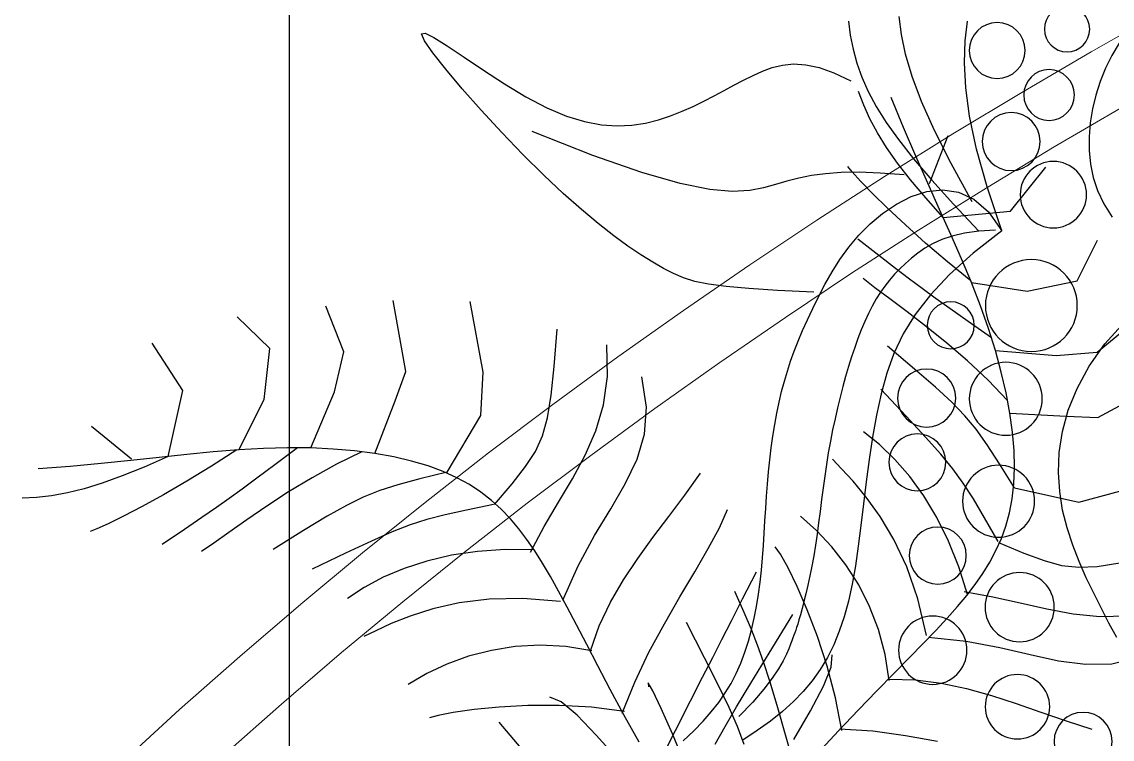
# Model space of a CAD drawing. Header units: millimetres. Extents: x -1030105 to 906887, y -616134 to 1220667.
# Drawn here: x -83027 to -81652, y 553649 to 554554 of the extents above; entities that cross this region are included whole.
import ezdxf
from ezdxf.enums import TextEntityAlignment as Align

# ---------------------------------------------------------------- set-up
doc = ezdxf.new("R2010")
doc.units = ezdxf.units.MM
doc.header["$MEASUREMENT"] = 0
doc.linetypes.add('CENTER', pattern=[2, 1.25, -0.25, 0.25, -0.25])
doc.linetypes.add('DASH', pattern=[0.35, 0.25, -0.1])
doc.layers.add('A-Door', color=33, linetype='Continuous', lineweight=9)
doc.layers.add('A-Furniture', color=143, linetype='Continuous')
doc.layers.add('A-Tree', color=98, linetype='Continuous')
doc.styles.add('Arial_Bold', font='arialbd.ttf')

# ---------------------------------------------------------------- blocks, each defined once
blk = doc.blocks.new('FUR')
at = {"layer": 'A-Furniture'}
blk.add_spline([(-33916, 30608), (-33944.5, 30609.5), (-37418.5, 29102), (-37726.5, 27054), (-37216.5, 25233), (-37626.5, 21209), (-38739.5, 18856.5), (-41860, 14803.1), (-43043.2, 12422.3), (-43017.5, 9941.5), (-40833.5, 8087), (-38107, 9497.5), (-38274.5, 11476.5), (-38397.8, 13212.3), (-37305, 13750.5), (-34500, 13496.5), (-32540.5, 14865.5), (-32374, 19056), (-32479, 20125.5), (-32318, 21223.5), (-30829.5, 21995.5), (-30222, 22657.5), (-30469, 23962.5), (-31626.5, 24580.5), (-32324.5, 25527.5), (-32040.5, 28029), (-32099.5, 29098.5), (-33295, 30496), (-33916, 30608)], degree=3, dxfattribs=at)
at = {"layer": 'A-Furniture', "color": 8, "linetype": 'DASH', "ltscale": 50}
blk.add_spline([(-36646, 29577.5), (-37284.5, 28277.5), (-36676, 26342), (-36463, 23656.5), (-37614.5, 20053), (-40425.5, 16182), (-42274, 13633.5), (-42830.5, 10964), (-42047, 9112), (-39697.5, 8972), (-38258, 10282.5), (-39334, 12606), (-37866.5, 13929), (-35698, 13970.5), (-34500.5, 13942.5), (-32416, 18555.5), (-32464, 21915.5), (-30663, 22279), (-30458.5, 23387), (-31963.5, 24634), (-33009, 26390), (-32199.5, 28680), (-33338.5, 30308), (-34838.5, 30477), (-36023, 30096.5), (-36646, 29577.5)], degree=3, dxfattribs=at)
blk = doc.blocks.new('TƯỜNG NÔI THẤT')
at = {"layer": 'A-Door', "ltscale": 10}
for points in [[(15632.9, 47072.5), (15544.3, 47025.7), (15456.3, 46977.6), (15369, 46928.3), (15282.4, 46877.6), (15196.5, 46825.8), (15111.3, 46772.7), (15026.9, 46718.3), (14943.4, 46662.8), (14860.7, 46606), (14778.8, 46548), (14697.9, 46488.8), (14617.9, 46428.4), (14538.9, 46366.8), (14460.9, 46304), (14383.9, 46240.1), (14307.9, 46175), (14233, 46108.7), (14159.3, 46041.3), (14086.7, 45972.8), (14015.3, 45903.1), (13945.1, 45832.4)], [(13959, 45959.9), (14031.3, 46030.5), (14104.9, 46099.9), (14179.5, 46168.2), (14255.4, 46235.3), (14332.3, 46301.2), (14410.2, 46365.9), (14489.2, 46429.5), (14569.2, 46491.8), (14650.2, 46553), (14732.1, 46612.9), (14814.9, 46671.6), (14898.6, 46729), (14983.1, 46785.3), (15068.5, 46840.2), (15154.6, 46894), (15241.5, 46946.4), (15329.1, 46997.6), (15417.4, 47047.5)]]:
    blk.add_lwpolyline(points, dxfattribs=at)
blk = doc.blocks.new('CAY8')
at = {"color": 0, "linetype": 'ByBlock'}
for p, q in [((-304.3, 65.52), (-294.06, 76.69)), ((-314.17, 54.29), (-304.3, 65.52)), ((-323.92, 43.18), (-314.17, 54.29)), ((-279.09, 43.29), (-266.13, 50.3)), ((-266.13, 50.3), (-251.48, 54.51)), ((-333.77, 32.36), (-323.92, 43.18)), ((-291.2, 34.05), (-279.09, 43.29)), ((-386.77, 27.89), (-372.81, 39.59)), ((-256.32, 38.87), (-256.15, 29.75)), ((-343.98, 22.04), (-333.77, 32.36)), ((-303.32, 23.16), (-291.2, 34.05)), ((-258.79, 23.89), (-245.34, 31.13)), ((-401.56, 16.62), (-386.77, 27.89)), ((-256.15, 29.75), (-255.8, 20.44)), ((-451.32, 19.05), (-445.59, -4.39)), ((-354.79, 12.38), (-343.98, 22.04)), ((-316.31, 11.2), (-303.32, 23.16)), ((-270.99, 15.2), (-258.79, 23.89)), ((-255.8, 20.44), (-255.28, 10.93)), ((-435.05, 12.32), (-418.27, 6.99)), ((-417.14, 6.26), (-401.56, 16.62)), ((-366.43, 3.56), (-354.79, 12.38)), ((-282.49, 5.48), (-270.99, 15.2)), ((-418.27, 6.99), (-402.73, 2.31)), ((-416.53, 7.71), (-410.5, -9.96)), ((-331, -1.25), (-316.31, 11.2)), ((-255.28, 10.93), (-254.58, 1.24)), ((-402.73, 2.31), (-388.42, -1.83)), ((-379.16, -4.22), (-366.43, 3.56)), ((-293.8, -4.89), (-282.49, 5.48)), ((-254.58, 1.24), (-253.58, -8.6)), ((-246.04, -1.23), (-234.11, 3.3)), ((-445.59, -4.39), (-441.23, -22.47)), ((-442.47, -1.21), (-426.3, -10.54)), ((-388.42, -1.83), (-375.33, -5.53)), ((-379.47, -3.41), (-374.15, -17.32)), ((-375.33, -5.53), (-363.43, -8.89)), ((-348.26, -13.6), (-331, -1.25)), ((-305.47, -15.51), (-293.8, -4.89)), ((-263.17, -11.67), (-255.37, -6.01)), ((-255.37, -6.01), (-246.04, -1.23)), ((-426.3, -10.54), (-413.13, -18.89)), ((-410.5, -9.96), (-405.79, -27.68)), ((-363.43, -8.89), (-352.61, -11.98)), ((-352.61, -11.98), (-342.75, -14.91)), ((-270.47, -18.87), (-263.17, -11.67)), ((-253.58, -8.6), (-252.12, -18.53)), ((-468.08, -12.64), (-466.4, -23.25)), ((-457.89, -15.72), (-467.51, -15.04)), ((-448.83, -16.71), (-457.89, -15.72)), ((-440.27, -18.07), (-448.83, -16.71)), ((-432.16, -19.83), (-440.27, -18.07)), ((-374.15, -17.32), (-370.5, -31.25)), ((-348.76, -15.08), (-342.69, -35.37)), ((-342.75, -14.91), (-333.74, -17.73)), ((-333.74, -17.73), (-325.47, -20.54)), ((-318.01, -25.97), (-305.47, -15.51)), ((-502.57, -18.99), (-500.16, -37.7)), ((-482.22, -20.75), (-472.42, -26.72)), ((-466.4, -23.25), (-465.17, -34.76)), ((-441.23, -22.47), (-438.01, -36.46)), ((-424.47, -22.05), (-432.16, -19.83)), ((-417.12, -24.76), (-424.47, -22.05)), ((-413.13, -18.89), (-404.05, -26.08)), ((-325.47, -20.54), (-317.81, -23.41)), ((-317.81, -23.41), (-310.65, -26.43)), ((-317.24, -23.7), (-313.76, -39.62)), ((-278.32, -28.22), (-270.47, -18.87)), ((-252.12, -18.53), (-250.07, -28.48)), ((-517.96, -25.33), (-497.77, -38.59)), ((-472.42, -26.72), (-461.38, -33.13)), ((-452.12, -30.96), (-462.91, -27.65)), ((-410.09, -28.02), (-417.12, -24.76)), ((-403.29, -31.86), (-410.09, -28.02)), ((-405.79, -27.68), (-402.27, -44.83)), ((-404.05, -26.08), (-400.17, -31.91)), ((-310.65, -26.43), (-303.88, -29.67)), ((-303.88, -29.67), (-297.38, -33.21)), ((-287.77, -40.39), (-278.32, -28.22)), ((-250.07, -28.48), (-247.27, -38.42)), ((-496.85, -31.37), (-489, -33.31)), ((-489, -33.31), (-481.77, -35.41)), ((-481.77, -35.41), (-475.08, -37.7)), ((-465.17, -34.76), (-464.2, -48.52)), ((-461.38, -33.13), (-447.84, -40.72)), ((-443.23, -34.14), (-452.12, -30.96)), ((-436.02, -37.15), (-443.23, -34.14)), ((-438.01, -36.46), (-435.66, -47.65)), ((-396.68, -36.3), (-403.29, -31.86)), ((-390.18, -41.4), (-396.68, -36.3)), ((-370.5, -31.25), (-368.4, -45.08)), ((-342.69, -35.37), (-339.24, -54.03)), ((-297.38, -33.21), (-291.15, -37.13)), ((-237.25, -37.75), (-213.6, -31.58)), ((-533.84, -40.13), (-537.72, -58.39)), ((-500.16, -37.7), (-498.59, -53.27)), ((-497.77, -38.59), (-482.07, -48.9)), ((-475.08, -37.7), (-468.85, -40.23)), ((-468.85, -40.23), (-463.02, -43.02)), ((-447.84, -40.72), (-430.5, -50.27)), ((-430.27, -39.96), (-436.02, -37.15)), ((-425.76, -42.55), (-430.27, -39.96)), ((-422.29, -44.87), (-425.76, -42.55)), ((-383.73, -47.17), (-390.18, -41.4)), ((-313.76, -39.62), (-311.65, -55.04)), ((-291.15, -37.13), (-285.17, -41.49)), ((-287.59, -40.95), (-287.61, -56.38)), ((-285.17, -41.49), (-279.44, -46.37)), ((-264.54, -62.65), (-237.25, -37.75)), ((-247.27, -38.42), (-243.56, -48.27)), ((-518.68, -43.01), (-518.56, -60.62)), ((-482.07, -48.9), (-469.65, -57.05)), ((-464.2, -48.52), (-463.31, -65.9)), ((-463.02, -43.02), (-457.49, -46.11)), ((-457.49, -46.11), (-452.19, -49.54)), ((-435.66, -47.65), (-433.95, -57.3)), ((-419.63, -46.91), (-422.29, -44.87)), ((-417.57, -48.62), (-419.63, -46.91)), ((-415.92, -50.01), (-417.57, -48.62)), ((-402.27, -44.83), (-399.8, -60.79)), ((-377.28, -53.65), (-383.73, -47.17)), ((-368.4, -45.08), (-367.73, -58.69)), ((-279.44, -46.37), (-273.96, -51.85)), ((-243.56, -48.27), (-238.81, -57.98)), ((-498.59, -53.27), (-497.83, -64.33)), ((-452.19, -49.54), (-447.06, -53.32)), ((-447.06, -53.32), (-442.09, -57.43)), ((-430.5, -50.27), (-408.11, -62.52)), ((-414.56, -51.14), (-415.92, -50.01)), ((-413.38, -52.12), (-414.56, -51.14)), ((-412.28, -53.04), (-413.38, -52.12)), ((-411.17, -54.01), (-412.28, -53.04)), ((-409.93, -55.12), (-411.17, -54.01)), ((-408.48, -56.48), (-409.93, -55.12)), ((-370.74, -60.88), (-377.28, -53.65)), ((-339.24, -54.03), (-337.9, -70.98)), ((-311.65, -55.04), (-310.82, -69.86)), ((-273.96, -51.85), (-268.71, -57.98)), ((-537.72, -58.39), (-541.59, -73.5)), ((-518.56, -60.62), (-518.21, -76.84)), ((-469.65, -57.05), (-459.29, -63.85)), ((-442.09, -57.43), (-437.25, -61.85)), ((-433.95, -57.3), (-432.62, -66.7)), ((-406.71, -58.17), (-408.48, -56.48)), ((-404.54, -60.28), (-406.71, -58.17)), ((-402, -62.8), (-404.54, -60.28)), ((-399.8, -60.79), (-398.26, -74.95)), ((-364.06, -68.89), (-370.74, -60.88)), ((-367.73, -58.69), (-368.39, -71.95)), ((-287.61, -56.38), (-287.81, -68.71)), ((-268.71, -57.98), (-263.7, -64.84)), ((-238.81, -57.98), (-232.85, -67.5)), ((-576.8, -66.67), (-581.53, -91.75)), ((-517.34, -62.05), (-532.29, -73.24)), ((-518.91, -61.91), (-504.24, -73.53)), ((-497.87, -69.5), (-498.71, -67.41)), ((-497.83, -64.33), (-497.87, -69.5)), ((-463.31, -65.9), (-462.34, -88.23)), ((-459.29, -63.85), (-449.77, -70.09)), ((-437.25, -61.85), (-432.56, -66.54)), ((-432.62, -66.7), (-431.43, -77.13)), ((-432.56, -66.54), (-428.01, -71.48)), ((-399.13, -65.72), (-402, -62.8)), ((-395.98, -69), (-399.13, -65.72)), ((-264.54, -62.65), (-265.19, -78.6)), ((-263.7, -64.84), (-258.92, -72.51)), ((-532.29, -73.24), (-547.68, -83.2)), ((-541.59, -73.5), (-545.62, -84.35)), ((-504.24, -73.53), (-488.95, -84.12)), ((-449.77, -70.09), (-439.86, -76.57)), ((-428.01, -71.48), (-423.6, -76.62)), ((-392.61, -72.63), (-395.98, -69)), ((-389.06, -76.57), (-392.61, -72.63)), ((-368.39, -71.95), (-370.24, -84.73)), ((-357.19, -77.67), (-364.06, -68.89)), ((-337.9, -70.98), (-338.18, -86.14)), ((-310.82, -69.86), (-311.18, -84)), ((-287.81, -68.71), (-288.35, -79.21)), ((-258.92, -72.51), (-254.38, -81.03)), ((-232.85, -67.5), (-225.55, -76.75)), ((-204.38, -73.89), (-163.97, -72.84)), ((-518.21, -76.84), (-517.73, -91.73)), ((-439.86, -76.57), (-428.36, -84.09)), ((-431.43, -77.13), (-430.12, -89.85)), ((-423.6, -76.62), (-419.31, -81.95)), ((-398.26, -74.95), (-397.51, -86.69)), ((-385.37, -80.81), (-389.06, -76.57)), ((-350.12, -87.07), (-357.19, -77.67)), ((-288.35, -79.21), (-289.43, -89.12)), ((-265.19, -78.6), (-265.94, -91.29)), ((-225.55, -76.75), (-216.77, -85.57)), ((-219.43, -83.31), (-204.38, -73.89)), ((-547.68, -83.2), (-562.9, -91.84)), ((-545.62, -84.35), (-549.96, -89.85)), ((-488.95, -84.12), (-473.51, -93.78)), ((-428.36, -84.09), (-414.05, -93.45)), ((-419.31, -81.95), (-415.16, -87.42)), ((-381.61, -85.31), (-385.37, -80.81)), ((-377.79, -90.06), (-381.61, -85.31)), ((-370.24, -84.73), (-373.17, -96.91)), ((-311.18, -84), (-312.65, -97.37)), ((-254.38, -81.03), (-250.07, -90.37)), ((-246.03, -100.5), (-219.43, -83.31)), ((-216.77, -85.57), (-206.4, -93.79)), ((-562.9, -91.84), (-577.32, -99.12)), ((-517.73, -91.73), (-517.2, -105.32)), ((-415.16, -87.42), (-411.12, -93.01)), ((-397.51, -86.69), (-397.42, -95.4)), ((-373.95, -95.01), (-377.79, -90.06)), ((-342.85, -96.9), (-350.12, -87.07)), ((-338.18, -86.14), (-339.58, -99.44)), ((-289.43, -89.12), (-291.21, -99.71)), ((-265.94, -91.29), (-267.04, -101.92)), ((-250.07, -90.37), (-246.03, -100.5)), ((-473.51, -93.78), (-458.4, -102.62)), ((-411.12, -93.01), (-407.18, -98.69)), ((-397.42, -95.4), (-397.87, -100.46)), ((-373.17, -96.91), (-377.07, -108.35)), ((-370.06, -100.12), (-373.95, -95.01)), ((-335.38, -106.97), (-342.85, -96.9)), ((-312.65, -97.37), (-315.14, -109.88)), ((-206.4, -93.79), (-194.3, -101.23)), ((-577.32, -99.12), (-590.31, -104.97)), ((-516.47, -100.73), (-528.04, -110.09)), ((-517.14, -101.27), (-505.8, -110.97)), ((-458.4, -102.62), (-444.11, -110.75)), ((-407.18, -98.69), (-403.31, -104.44)), ((-366.13, -105.34), (-370.06, -100.12)), ((-339.58, -99.44), (-341.6, -110.78)), ((-291.21, -99.71), (-293.87, -112.23)), ((-267.04, -101.92), (-268.77, -111.73)), ((-246.03, -100.5), (-242.28, -111.35)), ((-194.3, -101.23), (-180.35, -107.72)), ((-601.25, -109.31), (-609.5, -112.08)), ((-590.31, -104.97), (-601.25, -109.31)), ((-528.04, -110.09), (-540.17, -117.87)), ((-517.2, -105.32), (-516.71, -117.68)), ((-403.31, -104.44), (-399.5, -110.23)), ((-399.5, -110.23), (-395.71, -116.04)), ((-362.15, -110.64), (-366.13, -105.34)), ((-327.71, -117.08), (-335.38, -106.97)), ((-315.14, -109.88), (-318.57, -121.46)), ((-243.67, -107.32), (-247.54, -122.68)), ((-207.41, -115.66), (-186.46, -105.83)), ((-186.46, -105.83), (-159.25, -110.58)), ((-180.35, -107.72), (-164.44, -113.07)), ((-609.5, -112.08), (-614.45, -113.22)), ((-505.8, -110.97), (-493.82, -119.32)), ((-444.11, -110.75), (-431.11, -118.28)), ((-395.71, -116.04), (-391.92, -121.85)), ((-358.13, -115.96), (-362.15, -110.64)), ((-354.06, -121.26), (-358.13, -115.96)), ((-341.6, -110.78), (-343.74, -120.09)), ((-293.87, -112.23), (-297.59, -127.93)), ((-268.77, -111.73), (-271.38, -121.94)), ((-242.28, -111.35), (-238.83, -122.88)), ((-235.71, -135.05), (-207.41, -115.66)), ((-540.17, -117.87), (-552.67, -124.14)), ((-516.71, -117.68), (-516.32, -128.93)), ((-493.82, -119.32), (-481.3, -126.62)), ((-431.11, -118.28), (-419.88, -125.32)), ((-391.92, -121.85), (-388.11, -127.62)), ((-349.95, -126.5), (-354.06, -121.26)), ((-343.74, -120.09), (-345.5, -127.3)), ((-319.86, -127.05), (-327.71, -117.08)), ((-318.57, -121.46), (-322.84, -132.02)), ((-271.38, -121.94), (-275.16, -133.79)), ((-552.67, -124.14), (-565.41, -128.97)), ((-481.3, -126.62), (-468.32, -133.14)), ((-419.88, -125.32), (-410.91, -131.98)), ((-388.11, -127.62), (-384.26, -133.33)), ((-345.78, -131.64), (-349.95, -126.5)), ((-311.81, -136.68), (-319.86, -127.05)), ((-297.59, -127.93), (-302.53, -148.07)), ((-247.54, -122.68), (-252.21, -137.74)), ((-238.83, -122.88), (-235.71, -135.05)), ((-590.95, -134.64), (-603.44, -135.61)), ((-578.22, -132.45), (-590.95, -134.64)), ((-565.41, -128.97), (-578.22, -132.45)), ((-518.08, -133.54), (-535.49, -145.58)), ((-516.51, -133.56), (-499.43, -146.16)), ((-516.32, -128.93), (-516.05, -139.2)), ((-468.32, -133.14), (-454.99, -139.17)), ((-384.26, -133.33), (-380.33, -138.97)), ((-341.57, -136.67), (-345.78, -131.64)), ((-275.16, -133.79), (-280.35, -148.49)), ((-603.44, -135.61), (-615.53, -135.44)), ((-516.05, -139.2), (-515.95, -148.64)), ((-454.99, -139.17), (-441.41, -145)), ((-380.33, -138.97), (-376.35, -144.5)), ((-337.32, -141.58), (-341.57, -136.67)), ((-303.58, -145.78), (-311.81, -136.68)), ((-252.21, -137.74), (-257.39, -152.24)), ((-235.71, -135.05), (-232.94, -147.8)), ((-535.49, -145.58), (-552.17, -154.63)), ((-499.43, -146.16), (-483.05, -156.28)), ((-441.41, -145), (-427.68, -150.92)), ((-376.35, -144.5), (-372.31, -149.92)), ((-333.06, -146.37), (-337.32, -141.58)), ((-328.79, -151.02), (-333.06, -146.37)), ((-295.1, -154.2), (-303.58, -145.78)), ((-234.12, -142.37), (-240.93, -156.82)), ((-203.62, -155.2), (-176.32, -146.33)), ((-176.32, -146.33), (-155.08, -160.58)), ((-515.95, -148.64), (-516.07, -157.38)), ((-427.68, -150.92), (-413.89, -157.2)), ((-372.31, -149.92), (-368.22, -155.19)), ((-324.52, -155.54), (-328.79, -151.02)), ((-280.35, -148.49), (-287.24, -167.27)), ((-257.39, -152.24), (-262.76, -165.9)), ((-232.94, -147.8), (-230.53, -161.1)), ((-552.17, -154.63), (-567.88, -161.14)), ((-516.07, -157.38), (-516.43, -165.55)), ((-483.05, -156.28), (-467.67, -164.94)), ((-368.22, -155.19), (-364.09, -160.31)), ((-320.27, -159.91), (-324.52, -155.54)), ((-286.07, -161.88), (-295.1, -154.2)), ((-240.93, -156.82), (-246.25, -168.19)), ((-228.49, -174.89), (-203.62, -155.2)), ((-567.88, -161.14), (-582.39, -165.56)), ((-467.67, -164.94), (-453.57, -173.1)), ((-364.09, -160.31), (-359.93, -165.25)), ((-359.93, -165.25), (-355.75, -169.98)), ((-316.04, -164.13), (-320.27, -159.91)), ((-311.84, -168.19), (-316.04, -164.13)), ((-276.1, -168.81), (-286.07, -161.88)), ((-230.53, -161.1), (-228.49, -174.89)), ((-616.4, -170.77), (-623.79, -171.32)), ((-606.88, -169.92), (-616.4, -170.77)), ((-595.46, -168.34), (-606.88, -169.92)), ((-582.39, -165.56), (-595.46, -168.34)), ((-516.53, -166.19), (-530.6, -174.41)), ((-518.93, -166.15), (-505.1, -174.85)), ((-516.43, -165.55), (-517.09, -173.29)), ((-355.75, -169.98), (-351.55, -174.5)), ((-307.68, -172.08), (-311.84, -168.19)), ((-264.82, -174.98), (-276.1, -168.81)), ((-262.76, -165.9), (-268.04, -178.49)), ((-246.25, -168.19), (-250.54, -177.48)), ((-141.96, -176.54), (-141.51, -167.56)), ((-530.6, -174.41), (-544.61, -181.18)), ((-517.09, -173.29), (-518.08, -180.74)), ((-505.1, -174.85), (-491.4, -182.66)), ((-453.57, -173.1), (-441.03, -181.77)), ((-351.55, -174.5), (-347.33, -178.79)), ((-303.55, -175.78), (-307.68, -172.08)), ((-299.46, -179.29), (-303.55, -175.78)), ((-251.87, -180.39), (-264.82, -174.98)), ((-250.54, -177.48), (-254.24, -185.69)), ((-228.36, -175.91), (-234.48, -191.7)), ((-228.49, -174.89), (-226.72, -189.2)), ((-141.32, -184.72), (-141.96, -176.54)), ((-544.61, -181.18), (-558.45, -186.55)), ((-518.08, -180.74), (-519.44, -188.01)), ((-491.4, -182.66), (-478.04, -190.22)), ((-441.03, -181.77), (-430.36, -191.92)), ((-347.33, -178.79), (-343.05, -182.89)), ((-343.05, -182.89), (-338.67, -186.86)), ((-295.4, -182.59), (-299.46, -179.29)), ((-291.38, -185.66), (-295.4, -182.59)), ((-268.04, -178.49), (-272.92, -189.72)), ((-236.87, -185), (-251.87, -180.39)), ((-558.45, -186.55), (-572, -190.58)), ((-519.44, -188.01), (-521.24, -195.15)), ((-338.67, -186.86), (-334.12, -190.74)), ((-287.39, -188.5), (-291.38, -185.66)), ((-283.44, -191.09), (-287.39, -188.5)), ((-272.92, -189.72), (-277.1, -199.34)), ((-254.24, -185.69), (-257.78, -193.83)), ((-219.44, -188.82), (-236.87, -185)), ((-226.72, -189.2), (-225.14, -204.06)), ((-199.22, -191.82), (-219.44, -188.82)), ((-139.72, -192.33), (-141.32, -184.72)), ((-609.92, -195.13), (-621.28, -194.33)), ((-597.85, -194.81), (-609.92, -195.13)), ((-585.17, -193.31), (-597.85, -194.81)), ((-572, -190.58), (-585.17, -193.31)), ((-521.24, -195.15), (-523.54, -202.18)), ((-478.04, -190.22), (-465.24, -198.15)), ((-430.36, -191.92), (-421.83, -204.55)), ((-334.12, -190.74), (-329.35, -194.59)), ((-329.35, -194.59), (-324.32, -198.45)), ((-279.52, -193.41), (-283.44, -191.09)), ((-275.61, -195.49), (-279.52, -193.41)), ((-271.69, -197.34), (-275.61, -195.49)), ((-257.78, -193.83), (-261.61, -202.9)), ((-234.48, -191.7), (-239.93, -207.02)), ((-202.14, -193.89), (-210.53, -197.95)), ((-200.5, -204.77), (-199.22, -191.82)), ((-199.22, -191.82), (-194.2, -217.26)), ((-137.29, -199.55), (-139.72, -192.33)), ((-523.78, -199.71), (-538.45, -204.46)), ((-523.54, -202.18), (-526.41, -209.14)), ((-523.3, -199.37), (-508.81, -204.6)), ((-465.24, -198.15), (-453.21, -207.07)), ((-324.32, -198.45), (-318.97, -202.38)), ((-277.1, -199.34), (-280.29, -207.09)), ((-267.73, -198.96), (-271.69, -197.34)), ((-263.71, -200.38), (-267.73, -198.96)), ((-259.6, -201.6), (-263.71, -200.38)), ((-255.38, -202.65), (-259.6, -201.6)), ((-218.08, -200.92), (-224.87, -202.94)), ((-224.12, -214.49), (-189.42, -198.92)), ((-210.53, -197.95), (-218.08, -200.92)), ((-215.39, -218.27), (-210.53, -197.95)), ((-189.42, -198.92), (-159.99, -210.5)), ((-134.14, -206.56), (-137.29, -199.55)), ((-550.24, -208.09), (-560.4, -210.81)), ((-538.45, -204.46), (-550.24, -208.09)), ((-508.81, -204.6), (-497.48, -209.17)), ((-453.21, -207.07), (-442.17, -217.61)), ((-421.83, -204.55), (-415.73, -220.65)), ((-318.97, -202.38), (-313.25, -206.43)), ((-313.25, -206.43), (-307.12, -210.62)), ((-261.61, -202.9), (-266.18, -213.89)), ((-251.03, -203.54), (-255.38, -202.65)), ((-246.51, -204.25), (-251.03, -203.54)), ((-241.73, -204.68), (-246.51, -204.25)), ((-239.93, -207.02), (-244.69, -221.44)), ((-236.6, -204.69), (-241.73, -204.68)), ((-231.01, -204.16), (-236.6, -204.69)), ((-224.87, -202.94), (-231.01, -204.16)), ((-225.14, -204.06), (-223.62, -219.5)), ((-204.11, -214.98), (-200.5, -204.77)), ((-130.34, -213.35), (-134.14, -206.56)), ((-580.78, -214.42), (-593.51, -215.76)), ((-570.16, -212.85), (-580.78, -214.42)), ((-560.4, -210.81), (-570.16, -212.85)), ((-526.41, -209.14), (-529.92, -216.05)), ((-497.48, -209.17), (-488.38, -213.89)), ((-488.38, -213.89), (-480.59, -219.55)), ((-308.13, -214.23), (-325.34, -225.1)), ((-307.12, -210.62), (-300.56, -214.84)), ((-266.18, -213.89), (-271.93, -227.82)), ((-224.12, -214.49), (-227.24, -229.03)), ((-205.62, -214.23), (-205.26, -238.68)), ((-125.95, -219.86), (-130.34, -213.35)), ((-609.59, -217.08), (-630.27, -218.6)), ((-593.51, -215.76), (-609.59, -217.08)), ((-529.92, -216.05), (-534.14, -222.93)), ((-480.59, -219.55), (-473.16, -226.95)), ((-442.17, -217.61), (-432.32, -230.41)), ((-300.56, -214.84), (-293.6, -218.96)), ((-293.6, -218.96), (-286.22, -222.86)), ((-223.62, -219.5), (-222.08, -235.55)), ((-219.26, -236.02), (-215.39, -218.27)), ((-209.63, -222.71), (-204.11, -214.98)), ((-194.2, -217.26), (-188.78, -238.71)), ((-121, -226.06), (-125.95, -219.86)), ((-534.14, -222.93), (-539.11, -229.81)), ((-325.34, -225.1), (-338.91, -233.97)), ((-286.22, -222.86), (-278.42, -226.38)), ((-278.42, -226.38), (-270.22, -229.41)), ((-244.69, -221.44), (-248.7, -234.57)), ((-216.7, -228.23), (-209.63, -222.71)), ((-115.55, -231.9), (-121, -226.06)), ((-552.66, -232.65), (-564.96, -235.86)), ((-537.29, -228.34), (-552.66, -232.65)), ((-539.11, -229.81), (-544.93, -236.73)), ((-537.29, -228.34), (-505.18, -246.6)), ((-473.16, -226.95), (-465.16, -236.9)), ((-432.32, -230.41), (-423.88, -246.08)), ((-270.22, -229.41), (-261.62, -231.81)), ((-261.62, -231.81), (-252.61, -233.43)), ((-233.9, -233.68), (-224.92, -231.8)), ((-227.24, -229.03), (-229.61, -242.08)), ((-224.92, -231.8), (-216.7, -228.23)), ((-109.66, -237.33), (-115.55, -231.9)), ((-623.81, -239.83), (-643.8, -239.08)), ((-575.41, -238.1), (-585.27, -239.49)), ((-564.96, -235.86), (-575.41, -238.1)), ((-544.93, -236.73), (-551.63, -243.69)), ((-465.16, -236.9), (-455.67, -250.19)), ((-338.91, -233.97), (-349.38, -241.24)), ((-252.61, -233.43), (-243.26, -234.14)), ((-248.7, -234.57), (-251.92, -246)), ((-243.26, -234.14), (-233.9, -233.68)), ((-222.2, -251.51), (-219.26, -236.02)), ((-222.08, -235.55), (-220.39, -252.23)), ((-221.46, -235), (-198.9, -253.35)), ((-205.26, -238.68), (-204.18, -259.53)), ((-188.78, -238.71), (-183.01, -256.67)), ((-103.36, -242.3), (-109.66, -237.33)), ((-608.23, -240.22), (-623.81, -239.83)), ((-595.8, -240.15), (-608.23, -240.22)), ((-585.27, -239.49), (-595.8, -240.15)), ((-551.63, -243.69), (-559.18, -250.67)), ((-349.38, -241.24), (-357.32, -247.31)), ((-229.61, -242.08), (-231.29, -253.82)), ((-96.71, -246.77), (-103.36, -242.3)), ((-559.18, -250.67), (-567.56, -257.64)), ((-505.18, -246.6), (-492, -267.18)), ((-455.67, -250.19), (-443.75, -267.61)), ((-357.32, -247.31), (-363.28, -252.57)), ((-251.92, -246), (-254.33, -255.32)), ((-231.25, -246.24), (-242.55, -253.85)), ((-89.75, -250.7), (-96.71, -246.77)), ((-367.82, -257.44), (-371.5, -262.31)), ((-363.28, -252.57), (-367.82, -257.44)), ((-254.33, -255.32), (-255.88, -262.12)), ((-242.55, -253.85), (-252.55, -260.01)), ((-231.29, -253.82), (-232.29, -264.45)), ((-224.26, -265.05), (-222.2, -251.51)), ((-220.39, -252.23), (-218.46, -269.58)), ((-183.01, -256.67), (-176.96, -271.65)), ((-671.17, -258.63), (-679.52, -257.99)), ((-660.73, -259.64), (-671.17, -258.63)), ((-648.54, -260.81), (-660.73, -259.64)), ((-634.94, -261.94), (-648.54, -260.81)), ((-620.28, -262.83), (-634.94, -261.94)), ((-604.9, -263.27), (-620.28, -262.83)), ((-589.13, -263.05), (-604.9, -263.27)), ((-573.32, -261.99), (-589.13, -263.05)), ((-567.56, -257.64), (-576.73, -264.56)), ((-567.56, -257.64), (-543, -277.63)), ((-371.5, -262.31), (-374.87, -267.58)), ((-252.55, -260.01), (-261.46, -264.91)), ((-255.88, -262.12), (-256.53, -265.99)), ((-204.18, -259.53), (-202.43, -277.21)), ((-576.73, -264.56), (-586.63, -271.4)), ((-492, -267.18), (-478.51, -305.29)), ((-374.87, -267.58), (-378.39, -273.6)), ((-269.49, -268.75), (-276.85, -271.73)), ((-261.46, -264.91), (-269.49, -268.75)), ((-232.29, -264.45), (-232.67, -274.17)), ((-225.5, -276.93), (-224.26, -265.05)), ((-218.46, -269.58), (-216.18, -287.63)), ((-681.64, -273.52), (-696.66, -272.35)), ((-669.77, -274.46), (-681.64, -273.52)), ((-659.96, -275.31), (-669.77, -274.46)), ((-651.13, -276.16), (-659.96, -275.31)), ((-586.63, -271.4), (-597.24, -278.13)), ((-378.39, -273.6), (-382.14, -280.52)), ((-290.36, -275.88), (-296.92, -277.45)), ((-283.73, -274.04), (-290.36, -275.88)), ((-276.85, -271.73), (-283.73, -274.04)), ((-232.67, -274.17), (-232.45, -283.15)), ((-176.96, -271.65), (-170.67, -284.15)), ((-642.17, -277.14), (-651.13, -276.16)), ((-632.01, -278.34), (-642.17, -277.14)), ((-619.55, -279.9), (-632.01, -278.34)), ((-603.71, -281.9), (-619.55, -279.9)), ((-597.24, -278.13), (-608.51, -284.71)), ((-597.24, -278.13), (-570.05, -299.05)), ((-543, -277.63), (-529.39, -289.03)), ((-382.14, -280.52), (-386.07, -288.44)), ((-311.16, -281.62), (-319.87, -286.05)), ((-303.69, -279.08), (-311.16, -281.62)), ((-296.92, -277.45), (-303.69, -279.08)), ((-225.97, -287.46), (-225.5, -276.93)), ((-202.43, -277.21), (-200.05, -292.16)), ((-608.51, -284.71), (-620.41, -291.11)), ((-319.87, -286.05), (-330.36, -293.36)), ((-232.45, -283.15), (-231.68, -291.6)), ((-225.74, -296.96), (-225.97, -287.46)), ((-170.67, -284.15), (-164.19, -294.68)), ((-620.41, -291.11), (-632.89, -297.31)), ((-529.39, -289.03), (-515.91, -327.14)), ((-386.07, -288.44), (-390.15, -297.46)), ((-330.36, -293.36), (-343.17, -304.53)), ((-231.68, -291.6), (-230.39, -299.7)), ((-200.05, -292.16), (-197.09, -304.82)), ((-724.32, -298.22), (-728.2, -298.8)), ((-717.37, -297.59), (-724.32, -298.22)), ((-707.77, -297), (-717.37, -297.59)), ((-695.9, -296.54), (-707.77, -297)), ((-682.17, -296.29), (-695.9, -296.54)), ((-666.99, -296.35), (-682.17, -296.29)), ((-650.74, -296.81), (-666.99, -296.35)), ((-633.82, -297.75), (-650.74, -296.81)), ((-632.89, -297.31), (-645.96, -303.41)), ((-632.89, -297.31), (-606.49, -314.88)), ((-570.05, -299.05), (-554.22, -315.94)), ((-390.15, -297.46), (-394.37, -307.68)), ((-224.84, -305.73), (-225.74, -296.96)), ((-164.19, -294.68), (-157.59, -303.75)), ((-645.96, -303.41), (-659.6, -309.51)), ((-343.17, -304.53), (-358.86, -320.56)), ((-223.35, -314.03), (-224.84, -305.73)), ((-197.09, -304.82), (-193.57, -315.63)), ((-659.6, -309.51), (-673.82, -315.72)), ((-394.37, -307.68), (-398.67, -319.2)), ((-237.19, -315.66), (-231.25, -307.06)), ((-697.14, -317), (-708.83, -319.04)), ((-684, -315.23), (-697.14, -317)), ((-673.82, -315.72), (-688.6, -322.15)), ((-669.21, -313.71), (-684, -315.23)), ((-669.21, -313.71), (-643.67, -341.9)), ((-606.49, -314.88), (-589.61, -338.1)), ((-554.22, -315.94), (-550.34, -343.28)), ((-243.01, -322.39), (-237.19, -315.66)), ((-221.29, -321.95), (-223.35, -314.03)), ((-193.57, -315.63), (-189.55, -325.03)), ((-728.61, -324.01), (-737.08, -327)), ((-719.25, -321.37), (-728.61, -324.01)), ((-708.83, -319.04), (-719.25, -321.37)), ((-688.6, -322.15), (-703.95, -328.91)), ((-687.89, -322.57), (-698.37, -349.7)), ((-398.67, -319.2), (-403.04, -332.12)), ((-358.86, -320.56), (-377.97, -342.41)), ((-248.75, -327.49), (-243.01, -322.39)), ((-218.71, -329.54), (-221.29, -321.95)), ((-744.88, -330.34), (-752.18, -334.07)), ((-737.08, -327), (-744.88, -330.34)), ((-703.95, -328.91), (-719.85, -336.11)), ((-254.44, -331.21), (-248.75, -327.49)), ((-215.64, -336.84), (-218.71, -329.54)), ((-719.85, -336.11), (-736.31, -343.85)), ((-403.04, -332.12), (-407.44, -346.55)), ((-283.4, -337.25), (-277.43, -336.94)), ((-277.43, -336.94), (-271.58, -336.4)), ((-271.58, -336.4), (-265.83, -335.42)), ((-265.83, -335.42), (-260.12, -333.77)), ((-260.12, -333.77), (-254.44, -331.21)), ((-643.67, -341.9), (-645.6, -373.46)), ((-589.61, -338.1), (-596.6, -362.7)), ((-377.97, -342.41), (-401.03, -371.09)), ((-343.23, -343.59), (-336.03, -341.57)), ((-336.03, -341.57), (-328.96, -340.14)), ((-328.96, -340.14), (-322.02, -339.13)), ((-322.02, -339.13), (-315.24, -338.44)), ((-315.24, -338.44), (-308.59, -338)), ((-308.59, -338), (-302.09, -337.74)), ((-302.09, -337.74), (-295.73, -337.58)), ((-295.73, -337.58), (-289.5, -337.44)), ((-289.5, -337.44), (-283.4, -337.25)), ((-407.44, -346.55), (-411.81, -362.42)), ((-357.85, -350.15), (-350.51, -346.39)), ((-350.51, -346.39), (-343.23, -343.59)), ((-372.58, -361.3), (-365.22, -355.06)), ((-365.22, -355.06), (-357.85, -350.15)), ((-379.9, -369.07), (-372.58, -361.3)), ((-411.81, -362.42), (-416.01, -379.07)), ((-387.15, -378.56), (-379.9, -369.07)), ((-416.01, -379.07), (-419.86, -395.68)), ((-394.28, -389.77), (-387.15, -378.56)), ((-401.15, -402.03), (-394.28, -389.77)), ((-419.86, -395.68), (-423.19, -411.44)), ((-407.59, -414.47), (-401.15, -402.03)), ((-423.19, -411.44), (-425.81, -425.52)), ((-413.45, -426.24), (-407.59, -414.47)), ((-425.81, -425.52), (-427.56, -437.11)), ((-418.55, -436.49), (-413.45, -426.24)), ((-427.56, -437.11), (-428.26, -445.38)), ((-422.74, -444.36), (-418.55, -436.49)), ((-428.26, -445.38), (-427.73, -449.52)), ((-425.85, -448.99), (-422.74, -444.36)), ((-427.73, -449.52), (-425.85, -448.99))]:
    blk.add_line(p, q, dxfattribs=at)
for centre, radius in [((-301.73, 80.29), 16.32), ((-324.15, 45.08), 18.12), ((-349.78, -6.14), 19.21), ((-295.32, -2.94), 19.47), ((-320.95, -50.96), 16.01), ((-276.1, -60.56), 20.25), ((-304.93, -102.18), 16.01), ((-244.07, -108.58), 20.51), ((-282.51, -130.99), 16.32), ((-205.62, -147), 25.83), ((-250.47, -159.8), 13.2), ((-163.98, -195.02), 18.67), ((-169.77, -232.71), 16.32), ((-138.32, -244.93), 14.26), ((-111.18, -272.05), 12.72), ((-151.24, -281.09), 15.71)]:
    blk.add_circle(centre, radius, dxfattribs=at)
blk = doc.blocks.new('CÂY')
at = {"layer": 'A-Tree', "color": 8, "ltscale": 10, "xscale": -2.242546808719635, "yscale": 2.242546808719635, "zscale": 2.242546808719635, "rotation": 209.6934650611884}
blk.add_blockref('CAY8', (8003.2, 45026.8), dxfattribs=at)
blk = doc.blocks.new('BỐ TRÍ LAY OUT')
at = {"layer": 'A-Door', "color": 3}
blk.add_blockref('TƯỜNG NÔI THẤT', (-3527.4, 2876.4), dxfattribs=at)
at = {"layer": 'A-Furniture', "color": 3}
for name, p in [('CÂY', (4286.8, 4469.3)), ('FUR', (48783.7, 18654.7))]:
    blk.add_blockref(name, p, dxfattribs=at)
blk = doc.blocks.new('*U1487')
at = {"color": 8, "linetype": 'CENTER', "ltscale": 500}
blk.add_line((-6401.9478, 7821.1224), (-6401.9478, 8224.8976), dxfattribs=at)
at = {"style": 'Arial_Bold'}
blk.add_attdef('TRUC', text='', height=2.5, dxfattribs=at).set_placement((-6401.9478, 7811.8176), align=Align.MIDDLE_CENTER)
blk = doc.blocks.new('TRỤC')
at = {"color": 0, "xscale": 199.9999999999901, "yscale": 199.9999999999901, "zscale": 199.9999999999901}
blk.add_blockref('*U1487', (1299289.6, -1575802.3), dxfattribs=at)
blk = doc.blocks.new('KIẾN TRÚC')
h = blk.add_hatch(color=9)
h.dxf.hatch_style = 1
edge = h.paths.add_edge_path(flags=16)
edge.add_line((62282, 27412), (55232.8, 27412))
edge.add_arc((32545.5, 30716.7), 22926.7, 284.53695, 351.71258, ccw=False)
edge.add_line((38300.2, 8523.9), (13217.5, 8523.9))
edge.add_arc((23753.1, 24110.8), 18813.6, 227.76772, 235.9443, ccw=False)
edge.add_arc((7788.8, 12733.4), 4187, 236.059, 322.4361, ccw=False)
edge.add_arc((13873.6, 18503.3), 12505.3, 190.83274, 227.66057, ccw=False)
edge.add_arc((25477.5, 20792.2), 24332.7, 180.68322, 190.99113, ccw=False)
edge.add_arc((3282.9, 20557.2), 2137.1, 101.0808, 181.4794, ccw=False)
edge.add_line((2872.2, 22654.5), (4986.1, 23013.1))
edge.add_arc((28039.7, 24288.4), 23088.9, 153.20143, 183.1663, ccw=False)
edge.add_arc((10232.3, 40544.6), 6483.1, 182.84011, 244.39627, ccw=False)
edge.add_arc((-6425, 39970.9), 10185.3, 1.42081, 26.70696)
edge.add_arc((10590.6, 49414.3), 9292.7, 144.71332, 211.57549, ccw=False)
edge.add_arc((-12326.2, 64090.2), 17935.6, 328.73754, 356.18995)
edge.add_arc((16735.3, 62308.6), 11181, 84.12439, 176.97619, ccw=False)
edge.add_arc((20709, 99752.5), 26473.2, 263.86537, 288.48696)
edge.add_arc((35667.4, 54479.7), 21207.1, 73.35107, 108.03024, ccw=False)
edge.add_arc((44765.5, 84516.2), 10177.4, 252.72587, 285.71301)
edge.add_arc((49659, 68416), 6655.6, 49.49954, 108.73112, ccw=False)
edge.add_arc((48035, 66009.8), 9545.5, -2.32883, 51.46764, ccw=False)
edge.add_line((57572.7, 65622), (49483.5, 65623.9))
edge.add_line((49483.5, 65623.9), (62282, 65623.9))
edge.add_line((62282, 65623.9), (62282, 27412))
h.paths.add_polyline_path([(0, 77895.5), (64428.5, 77895.5), (64428.5, -0.6), (-1.8, 0.6)])
at = {"color": 3}
blk.add_blockref('TRỤC', (5188.8, 8718.3), dxfattribs=at)

msp = doc.modelspace()

# ---------------------------------------------------------------- block references
at = {"color": 3}
for name, p in [('KIẾN TRÚC', (-106778.5, 495876.5)), ('BỐ TRÍ LAY OUT', (-93480.293, 504642.113))]:
    msp.add_blockref(name, p, dxfattribs=at)

doc.saveas('drawing.dxf')
